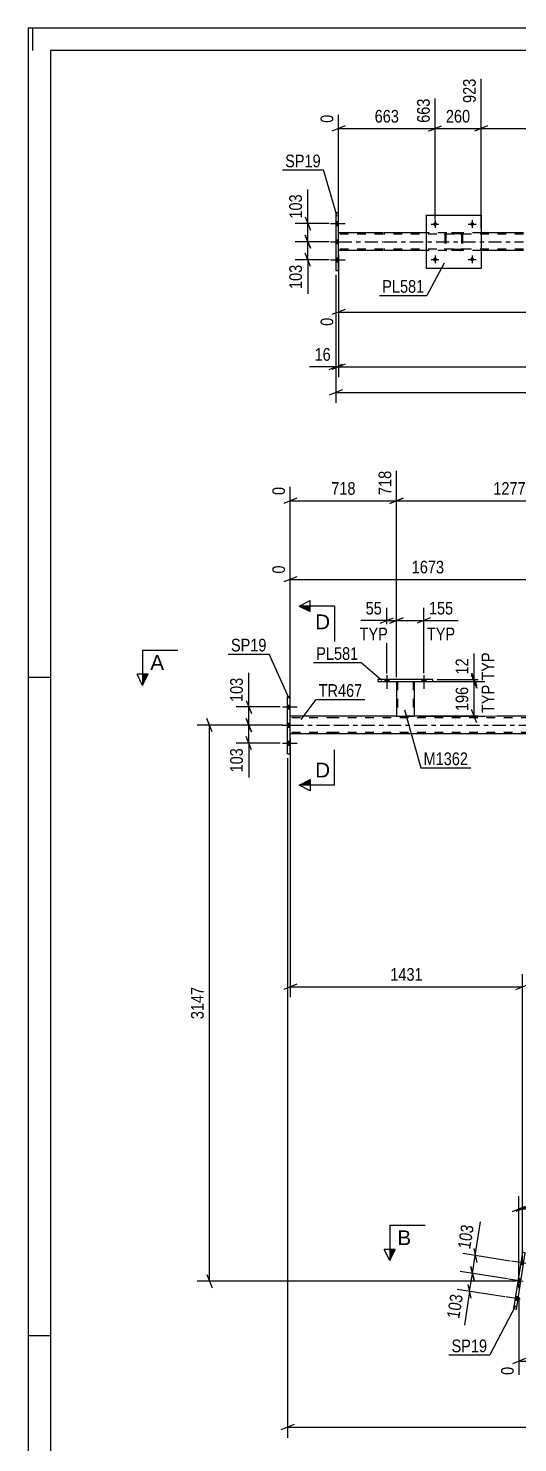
# Model space of a CAD drawing. Header units: millimetres. Extents: x 0 to 841, y 0 to 594.
# Drawn here: x 0 to 110.7, y 273.8 to 594 of the extents above; entities that cross this region are included whole.
import ezdxf

# ---------------------------------------------------------------- set-up
doc = ezdxf.new("R2010")
doc.units = ezdxf.units.MM
doc.linetypes.add('DXK_LINE_DOT2', pattern=[3.9198, 1.9599, -1.9599])
doc.linetypes.add('DXK_LINE_DOT3', pattern=[5.9187, 2.979, -0.9799, 0.9799, -0.9799])
doc.styles.add('Arial', font='ARIAL.TTF', dxfattribs={"height": 0.2})
doc.styles.add('Arial Narrow', font='ARIALN.TTF', dxfattribs={"height": 0.2})

# ---------------------------------------------------------------- blocks, each defined once
blk = doc.blocks.new('Unknown-318887657-1133 - 14856')
at = {"color": 5, "linetype": 'Continuous'}
for p, q in [((841, 594), (0, 594)), ((0, 594), (0, 0)), ((1, 589), (1, 594)), ((836, 589), (5, 589)), ((5, 589), (5, 5)), ((5, 447), (0, 447)), ((5, 298), (0, 298))]:
    blk.add_line(p, q, dxfattribs=at)
blk = doc.blocks.new('Bolt-318887657-5175 - 5121')
at = {"linetype": 'Continuous'}
for points in [[(92.42, 549.69, -1), (91.54, 549.69, -1)], [(100.82, 549.69, -1), (99.94, 549.69, -1)]]:
    blk.add_hatch(color=1, dxfattribs=at).paths.add_polyline_path(points)
at = {"color": 1, "linetype": 'Continuous'}
for p, q in [((91.1, 549.69), (92.86, 549.69)), ((91.98, 550.57), (91.98, 548.81)), ((99.5, 549.69), (101.26, 549.69)), ((100.38, 550.57), (100.38, 548.81))]:
    blk.add_line(p, q, dxfattribs=at)
blk = doc.blocks.new('Bolt-318887657-5176 - 5121')
at = {"linetype": 'Continuous'}
for points in [[(92.42, 541.69, -1), (91.54, 541.69, -1)], [(100.82, 541.69, -1), (99.94, 541.69, -1)]]:
    blk.add_hatch(color=1, dxfattribs=at).paths.add_polyline_path(points)
at = {"color": 1, "linetype": 'Continuous'}
for p, q in [((91.1, 541.69), (92.86, 541.69)), ((91.98, 542.57), (91.98, 540.81)), ((99.5, 541.69), (101.26, 541.69)), ((100.38, 542.57), (100.38, 540.81))]:
    blk.add_line(p, q, dxfattribs=at)
blk = doc.blocks.new('Part-318887657-5207 - 5121')
at = {"color": 2, "linetype": 'Continuous'}
for p, q in [((89.98, 551.69), (89.98, 539.69)), ((89.98, 551.69), (102.38, 551.69)), ((102.38, 551.69), (102.38, 539.69)), ((89.98, 539.69), (102.38, 539.69))]:
    blk.add_line(p, q, dxfattribs=at)
blk = doc.blocks.new('Part-318887657-5208 - 5121')
at = {"color": 7, "linetype": 'DXK_LINE_DOT2'}
for p, q in [((94.48, 547.66), (94.66, 547.69)), ((94.66, 547.69), (94.48, 547.66)), ((97.7, 547.69), (94.66, 547.69)), ((97.7, 547.69), (97.88, 547.66)), ((97.88, 547.66), (97.7, 547.69)), ((94.18, 547.21), (94.22, 547.4)), ((94.22, 547.4), (94.18, 547.21)), ((94.18, 547.21), (94.18, 544.17)), ((94.42, 547.21), (94.44, 547.3)), ((94.42, 547.21), (94.42, 544.17)), ((94.44, 547.3), (94.49, 547.38)), ((94.49, 547.38), (94.57, 547.43)), ((94.57, 547.43), (94.66, 547.45)), ((97.7, 547.45), (94.66, 547.45)), ((97.7, 547.45), (97.79, 547.43)), ((97.79, 547.43), (97.87, 547.38)), ((97.87, 547.38), (97.92, 547.3)), ((97.92, 547.3), (97.94, 547.21)), ((97.94, 547.21), (97.94, 544.17)), ((98.14, 547.4), (98.18, 547.21)), ((98.18, 547.21), (98.14, 547.4)), ((98.18, 547.21), (98.18, 544.17)), ((94.22, 543.99), (94.18, 544.17)), ((94.18, 544.17), (94.22, 543.99)), ((94.44, 544.08), (94.42, 544.17)), ((94.49, 544), (94.44, 544.08)), ((94.66, 543.69), (94.48, 543.73)), ((94.48, 543.73), (94.66, 543.69)), ((94.57, 543.95), (94.49, 544)), ((94.66, 543.93), (94.57, 543.95)), ((97.7, 543.93), (94.66, 543.93)), ((97.7, 543.69), (94.66, 543.69)), ((97.79, 543.95), (97.7, 543.93)), ((97.88, 543.73), (97.7, 543.69)), ((97.7, 543.69), (97.88, 543.73)), ((97.87, 544), (97.79, 543.95)), ((97.92, 544.08), (97.87, 544)), ((97.94, 544.17), (97.92, 544.08)), ((98.18, 544.17), (98.14, 543.99)), ((98.14, 543.99), (98.18, 544.17))]:
    blk.add_line(p, q, dxfattribs=at)
at = {"color": 7, "linetype": 'DXK_LINE_DOT3'}
blk.add_line((96.18, 545.69), (96.18, 545.69), dxfattribs=at)
at = {"color": 7, "linetype": 'DXK_LINE_DOT2'}
for centre, start, end in [((94.66, 547.21), 112.5, 157.5), ((94.66, 547.21), 112.5, 157.5), ((97.7, 547.21), 22.5, 67.5), ((97.7, 547.21), 22.5, 67.5), ((94.66, 544.17), 202.5, 247.5), ((94.66, 544.17), 202.5, 247.5), ((97.7, 544.17), 292.5, 337.5), ((97.7, 544.17), 292.5, 337.5)]:
    blk.add_arc(centre, 0.48, start, end, dxfattribs=at)
blk = doc.blocks.new('Part-318887657-5319 - 5121')
at = {"color": 2, "linetype": 'Continuous'}
for p, q in [((70.16, 552.19), (69.52, 552.19)), ((69.52, 552.19), (69.52, 539.19)), ((70.16, 539.19), (70.16, 552.19)), ((69.52, 539.19), (70.16, 539.19))]:
    blk.add_line(p, q, dxfattribs=at)
at = {"color": 7, "linetype": 'DXK_LINE_DOT2'}
for p, q in [((69.52, 552.19), (69.52, 539.19)), ((70.16, 539.19), (70.16, 552.19))]:
    blk.add_line(p, q, dxfattribs=at)
blk = doc.blocks.new('Bolt-318887657-5368 - 5121')
at = {"linetype": 'Continuous'}
for points in [[(70.16, 549.35), (70.16, 550.23), (69.52, 550.23), (69.52, 549.35)], [(70.16, 549.35), (70.16, 550.23), (69.52, 550.23), (69.52, 549.35)], [(70.16, 549.35), (70.16, 550.23), (69.52, 550.23), (69.52, 549.35)], [(70.16, 545.25), (70.16, 546.13), (69.52, 546.13), (69.52, 545.25)], [(70.16, 545.25), (70.16, 546.13), (69.52, 546.13), (69.52, 545.25)], [(70.16, 541.15), (70.16, 542.03), (69.52, 542.03), (69.52, 541.15)], [(70.16, 541.15), (70.16, 542.03), (69.52, 542.03), (69.52, 541.15)], [(70.16, 541.15), (70.16, 542.03), (69.52, 542.03), (69.52, 541.15)]]:
    blk.add_hatch(color=1, dxfattribs=at).paths.add_polyline_path(points)
at = {"color": 1, "linetype": 'Continuous'}
for p, q in [((68.36, 549.79), (71.68, 549.79)), ((68.36, 549.79), (71.68, 549.79)), ((68.36, 549.79), (71.68, 549.79)), ((69.52, 550.23), (70.16, 550.23)), ((69.52, 550.23), (70.16, 550.23)), ((69.52, 550.23), (70.16, 550.23)), ((69.52, 549.35), (70.16, 549.35)), ((69.52, 549.35), (70.16, 549.35)), ((69.52, 549.35), (70.16, 549.35)), ((68.36, 545.69), (71.68, 545.69)), ((68.36, 545.69), (71.68, 545.69)), ((69.52, 546.13), (70.16, 546.13)), ((69.52, 546.13), (70.16, 546.13)), ((69.52, 545.25), (70.16, 545.25)), ((69.52, 545.25), (70.16, 545.25)), ((68.36, 541.59), (71.68, 541.59)), ((68.36, 541.59), (71.68, 541.59)), ((68.36, 541.59), (71.68, 541.59)), ((69.52, 542.03), (70.16, 542.03)), ((69.52, 542.03), (70.16, 542.03)), ((69.52, 542.03), (70.16, 542.03)), ((69.52, 541.15), (70.16, 541.15)), ((69.52, 541.15), (70.16, 541.15)), ((69.52, 541.15), (70.16, 541.15))]:
    blk.add_line(p, q, dxfattribs=at)
blk = doc.blocks.new('Part-318887657-5373 - 5121')
at = {"color": 2, "linetype": 'Continuous'}
for p, q in [((80.28, 547.69), (70.16, 547.69)), ((89.98, 547.69), (80.38, 547.69)), ((111.98, 547.69), (102.38, 547.69)), ((80.28, 543.69), (70.16, 543.69)), ((89.98, 543.69), (80.38, 543.69)), ((111.98, 543.69), (102.38, 543.69))]:
    blk.add_line(p, q, dxfattribs=at)
at = {"color": 7, "linetype": 'DXK_LINE_DOT2'}
for p, q in [((70.16, 543.69), (70.16, 547.69)), ((102.38, 547.69), (89.98, 547.69)), ((80.28, 547.37), (70.16, 547.37)), ((111.98, 547.37), (80.38, 547.37)), ((80.28, 544.01), (70.16, 544.01)), ((111.98, 544.01), (80.38, 544.01)), ((102.38, 543.69), (89.98, 543.69))]:
    blk.add_line(p, q, dxfattribs=at)
at = {"color": 7, "linetype": 'DXK_LINE_DOT3'}
for p, q in [((70.16, 545.69), (80.28, 545.69)), ((80.38, 545.69), (111.98, 545.69))]:
    blk.add_line(p, q, dxfattribs=at)
blk = doc.blocks.new('Part-318887657-3294 - 3259')
at = {"color": 7, "linetype": 'DXK_LINE_DOT2'}
for p, q in [((83.27, 446.1), (87.27, 446.1)), ((83.27, 446.09), (83.27, 446.1)), ((83.27, 446.1), (83.27, 446.09)), ((83.51, 446.1), (83.51, 438.25)), ((87.03, 446.1), (87.03, 438.25)), ((87.27, 446.1), (87.27, 446.09)), ((87.27, 446.09), (87.27, 446.1)), ((86.98, 438.25), (87.01, 438.25)), ((86.98, 438.25), (87.01, 438.25)), ((87.01, 438.25), (87.03, 438.25)), ((87.01, 438.25), (87.03, 438.25))]:
    blk.add_line(p, q, dxfattribs=at)
at = {"color": 2, "linetype": 'Continuous'}
for p, q in [((83.27, 446.09), (83.27, 438.25)), ((87.27, 446.09), (87.27, 438.25)), ((83.27, 438.25), (87.27, 438.25))]:
    blk.add_line(p, q, dxfattribs=at)
blk = doc.blocks.new('Part-318887657-3279 - 3259')
at = {"color": 2, "linetype": 'Continuous'}
for p, q in [((79.07, 446.57), (79.07, 446.09)), ((91.47, 446.57), (79.07, 446.57)), ((79.07, 446.09), (91.47, 446.09)), ((91.47, 446.09), (91.47, 446.57))]:
    blk.add_line(p, q, dxfattribs=at)
blk = doc.blocks.new('Bolt-318887657-3300 - 3259')
at = {"linetype": 'Continuous'}
for points in [[(80.63, 446.09), (81.51, 446.09), (81.51, 446.57), (80.63, 446.57)], [(89.03, 446.09), (89.91, 446.09), (89.91, 446.57), (89.03, 446.57)]]:
    blk.add_hatch(color=1, dxfattribs=at).paths.add_polyline_path(points)
at = {"color": 1, "linetype": 'Continuous'}
for p, q in [((80.63, 446.57), (80.63, 446.09)), ((81.07, 447.57), (81.07, 444.45)), ((81.51, 446.57), (81.51, 446.09)), ((89.03, 446.57), (89.03, 446.09)), ((89.47, 447.57), (89.47, 444.45)), ((89.91, 446.57), (89.91, 446.09))]:
    blk.add_line(p, q, dxfattribs=at)
blk = doc.blocks.new('Bolt-318887657-3301 - 3259')
at = {"linetype": 'Continuous'}
for points in [[(80.63, 446.09), (81.51, 446.09), (81.51, 446.57), (80.63, 446.57)], [(89.03, 446.09), (89.91, 446.09), (89.91, 446.57), (89.03, 446.57)]]:
    blk.add_hatch(color=1, dxfattribs=at).paths.add_polyline_path(points)
at = {"color": 1, "linetype": 'Continuous'}
for p, q in [((80.63, 446.57), (80.63, 446.09)), ((81.07, 447.57), (81.07, 444.45)), ((81.51, 446.57), (81.51, 446.09)), ((89.03, 446.57), (89.03, 446.09)), ((89.47, 447.57), (89.47, 444.45)), ((89.91, 446.57), (89.91, 446.09))]:
    blk.add_line(p, q, dxfattribs=at)
blk = doc.blocks.new('Bolt-318887657-3379 - 3259')
at = {"linetype": 'Continuous'}
for points in [[(111.45, 314.98), (111.32, 314.11), (111.95, 314.01), (112.08, 314.88)], [(111.45, 314.98), (111.32, 314.11), (111.95, 314.01), (112.08, 314.88)], [(111.45, 314.98), (111.32, 314.11), (111.95, 314.01), (112.08, 314.88)], [(110.82, 310.93), (110.68, 310.06), (111.31, 309.96), (111.45, 310.83)], [(110.82, 310.93), (110.68, 310.06), (111.31, 309.96), (111.45, 310.83)], [(110.18, 306.88), (110.04, 306.01), (110.68, 305.91), (110.81, 306.78)], [(110.18, 306.88), (110.04, 306.01), (110.68, 305.91), (110.81, 306.78)], [(110.18, 306.88), (110.04, 306.01), (110.68, 305.91), (110.81, 306.78)]]:
    blk.add_hatch(color=1, dxfattribs=at).paths.add_polyline_path(points)
at = {"color": 1, "linetype": 'Continuous'}
for p, q in [((112.53, 314.36), (109.25, 314.88)), ((112.53, 314.36), (109.25, 314.88)), ((112.53, 314.36), (109.25, 314.88)), ((111.95, 314.01), (111.32, 314.11)), ((111.95, 314.01), (111.32, 314.11)), ((111.95, 314.01), (111.32, 314.11)), ((112.08, 314.88), (111.45, 314.98)), ((112.08, 314.88), (111.45, 314.98)), ((112.08, 314.88), (111.45, 314.98)), ((111.89, 310.31), (108.61, 310.83)), ((111.89, 310.31), (108.61, 310.83)), ((111.45, 310.83), (110.82, 310.93)), ((111.45, 310.83), (110.82, 310.93)), ((111.31, 309.96), (110.68, 310.06)), ((111.31, 309.96), (110.68, 310.06)), ((111.26, 306.26), (107.98, 306.78)), ((111.26, 306.26), (107.98, 306.78)), ((111.26, 306.26), (107.98, 306.78)), ((110.68, 305.91), (110.04, 306.01)), ((110.68, 305.91), (110.04, 306.01)), ((110.68, 305.91), (110.04, 306.01)), ((110.81, 306.78), (110.18, 306.88)), ((110.81, 306.78), (110.18, 306.88)), ((110.81, 306.78), (110.18, 306.88))]:
    blk.add_line(p, q, dxfattribs=at)
blk = doc.blocks.new('Bolt-318887657-3378 - 3259')
at = {"linetype": 'Continuous'}
for points in [[(59.25, 439.91), (59.25, 440.79), (58.61, 440.79), (58.61, 439.91)], [(59.25, 439.91), (59.25, 440.79), (58.61, 440.79), (58.61, 439.91)], [(59.25, 439.91), (59.25, 440.79), (58.61, 440.79), (58.61, 439.91)], [(59.25, 435.81), (59.25, 436.69), (58.61, 436.69), (58.61, 435.81)], [(59.25, 435.81), (59.25, 436.69), (58.61, 436.69), (58.61, 435.81)], [(59.25, 431.71), (59.25, 432.59), (58.61, 432.59), (58.61, 431.71)], [(59.25, 431.71), (59.25, 432.59), (58.61, 432.59), (58.61, 431.71)], [(59.25, 431.71), (59.25, 432.59), (58.61, 432.59), (58.61, 431.71)]]:
    blk.add_hatch(color=1, dxfattribs=at).paths.add_polyline_path(points)
at = {"color": 1, "linetype": 'Continuous'}
for p, q in [((57.45, 440.35), (60.77, 440.35)), ((57.45, 440.35), (60.77, 440.35)), ((57.45, 440.35), (60.77, 440.35)), ((58.61, 440.79), (59.25, 440.79)), ((58.61, 440.79), (59.25, 440.79)), ((58.61, 440.79), (59.25, 440.79)), ((58.61, 439.91), (59.25, 439.91)), ((58.61, 439.91), (59.25, 439.91)), ((58.61, 439.91), (59.25, 439.91)), ((57.45, 436.25), (60.77, 436.25)), ((57.45, 436.25), (60.77, 436.25)), ((58.61, 436.69), (59.25, 436.69)), ((58.61, 436.69), (59.25, 436.69)), ((58.61, 435.81), (59.25, 435.81)), ((58.61, 435.81), (59.25, 435.81)), ((58.61, 432.59), (59.25, 432.59)), ((58.61, 432.59), (59.25, 432.59)), ((58.61, 432.59), (59.25, 432.59)), ((57.45, 432.15), (60.77, 432.15)), ((57.45, 432.15), (60.77, 432.15)), ((57.45, 432.15), (60.77, 432.15)), ((58.61, 431.71), (59.25, 431.71)), ((58.61, 431.71), (59.25, 431.71)), ((58.61, 431.71), (59.25, 431.71))]:
    blk.add_line(p, q, dxfattribs=at)
blk = doc.blocks.new('Part-318887657-3667 - 3259')
at = {"color": 2, "linetype": 'Continuous'}
for p, q in [((69.37, 438.25), (59.25, 438.25)), ((83.27, 438.25), (69.47, 438.25)), ((134.35, 438.25), (87.27, 438.25)), ((69.37, 434.25), (59.25, 434.25)), ((121.47, 434.25), (69.47, 434.25))]:
    blk.add_line(p, q, dxfattribs=at)
at = {"color": 7, "linetype": 'DXK_LINE_DOT2'}
for p, q in [((59.25, 434.25), (59.25, 438.25)), ((69.37, 437.93), (59.25, 437.93)), ((775.9, 437.93), (69.47, 437.93)), ((87.27, 438.25), (83.27, 438.25)), ((69.37, 434.57), (59.25, 434.57)), ((775.9, 434.57), (69.47, 434.57))]:
    blk.add_line(p, q, dxfattribs=at)
at = {"color": 7, "linetype": 'DXK_LINE_DOT3'}
for p, q in [((59.25, 436.25), (69.37, 436.25)), ((69.47, 436.25), (775.9, 436.25))]:
    blk.add_line(p, q, dxfattribs=at)
blk = doc.blocks.new('Part-318887657-3683 - 3259')
at = {"color": 2, "linetype": 'Continuous'}
for p, q in [((111.76, 316.91), (109.74, 304.07)), ((110.37, 303.97), (112.39, 316.81)), ((112.39, 316.81), (111.76, 316.91)), ((110.37, 303.97), (109.74, 304.07))]:
    blk.add_line(p, q, dxfattribs=at)
blk = doc.blocks.new('Part-318887657-3706 - 3259')
at = {"color": 2, "linetype": 'Continuous'}
for p, q in [((58.61, 429.75), (58.61, 442.75)), ((58.61, 442.75), (59.25, 442.75)), ((59.25, 429.75), (59.25, 442.75)), ((58.61, 429.75), (59.25, 429.75))]:
    blk.add_line(p, q, dxfattribs=at)
blk = doc.blocks.new('StraightDimension-318887657-5535 - 5121')
at = {"color": 7, "linetype": 'Continuous'}
for p, q in [((68.07, 545.69), (60.38, 545.69)), ((62.63, 547.19), (63.83, 544.19)), ((63.23, 541.59), (63.23, 545.69)), ((68.07, 541.59), (60.38, 541.59)), ((63.83, 540.09), (62.63, 543.09))]:
    blk.add_line(p, q, dxfattribs=at)
at = {"color": 0}
blk.add_wipeout([(62.48, 541.07), (58.28, 541.07), (58.28, 534.38), (62.48, 534.38)], dxfattribs=at)
at = {"color": 7, "linetype": 'Continuous'}
blk.add_line((63.23, 541.59), (63.23, 533.86), dxfattribs=at)
blk.add_line((63.23, 541.59), (63.23, 533.86), dxfattribs=at)
at = {"color": 3, "style": 'Arial Narrow'}
blk.add_text('103', height=2.863, rotation=90.0002, dxfattribs=at).set_placement((61.88, 534.98))
blk = doc.blocks.new('StraightDimension-318887657-5494 - 5121')
at = {"color": 7, "linetype": 'Continuous'}
for p, q in [((69.52, 538.19), (69.52, 514.99)), ((70.16, 538.19), (70.16, 514.99)), ((68.02, 516.79), (71.02, 517.99)), ((71.66, 517.99), (68.66, 516.79)), ((69.52, 517.39), (70.16, 517.39))]:
    blk.add_line(p, q, dxfattribs=at)
at = {"color": 0}
blk.add_wipeout([(69, 518.14), (69, 522.34), (64.14, 522.34), (64.14, 518.14)], dxfattribs=at)
at = {"color": 7, "linetype": 'Continuous'}
blk.add_line((69.52, 517.39), (63.61, 517.39), dxfattribs=at)
blk.add_line((69.52, 517.39), (63.61, 517.39), dxfattribs=at)
at = {"color": 3, "style": 'Arial Narrow'}
blk.add_text('16', height=2.863, dxfattribs=at).set_placement((64.74, 518.74))
blk = doc.blocks.new('StraightDimension-318887657-5455 - 5121')
at = {"color": 7, "linetype": 'Continuous'}
for p, q in [((70.16, 542.69), (70.16, 526.64)), ((71.66, 530.37), (68.66, 529.17)), ((70.16, 529.77), (720.11, 529.77))]:
    blk.add_line(p, q, dxfattribs=at)
at = {"color": 0, "linetype": 'Continuous'}
blk.add_wipeout([(69.56, 529.07), (65.36, 529.07), (65.36, 526.04), (69.56, 526.04)], dxfattribs=at)
at = {"color": 3, "linetype": 'Continuous', "style": 'Arial Narrow'}
blk.add_text('0', height=2.86, rotation=90.0002, dxfattribs=at).set_placement((68.96, 526.64))
blk = doc.blocks.new('StraightDimension-318887657-5483 - 5121')
at = {"color": 7, "linetype": 'Continuous'}
for p, q in [((69.52, 538.19), (69.52, 509.17)), ((71.02, 512.17), (68.02, 510.97)), ((69.52, 511.57), (776.75, 511.57))]:
    blk.add_line(p, q, dxfattribs=at)
blk = doc.blocks.new('StraightDimension-318887657-5504 - 5121')
at = {"color": 7, "linetype": 'Continuous'}
for p, q in [((70.16, 538.19), (70.16, 514.99)), ((71.66, 517.99), (68.66, 516.79)), ((70.16, 517.39), (776.11, 517.39))]:
    blk.add_line(p, q, dxfattribs=at)
blk = doc.blocks.new('StraightDimension-318887657-5525 - 5121')
at = {"color": 7, "linetype": 'Continuous'}
for p, q in [((62.63, 551.29), (63.83, 548.29)), ((68.07, 549.79), (60.38, 549.79)), ((63.23, 545.69), (63.23, 549.79)), ((68.07, 545.69), (60.38, 545.69)), ((63.83, 544.19), (62.63, 547.19))]:
    blk.add_line(p, q, dxfattribs=at)
at = {"color": 0}
blk.add_wipeout([(62.48, 557), (58.28, 557), (58.28, 550.32), (62.48, 550.32)], dxfattribs=at)
at = {"color": 7, "linetype": 'Continuous'}
blk.add_line((63.23, 549.79), (63.23, 557.53), dxfattribs=at)
blk.add_line((63.23, 549.79), (63.23, 557.53), dxfattribs=at)
at = {"color": 3, "style": 'Arial Narrow'}
blk.add_text('103', height=2.863, rotation=90.0002, dxfattribs=at).set_placement((61.88, 550.92))
blk = doc.blocks.new('StraightDimension-318887657-5999 - 5121')
at = {"color": 7, "linetype": 'Continuous'}
for p, q in [((102.38, 548.69), (102.38, 582.59)), ((132.36, 550.69), (132.36, 579.92)), ((103.88, 571.9), (100.88, 570.7)), ((102.38, 571.3), (132.36, 571.3)), ((130.86, 570.7), (133.86, 571.9))]:
    blk.add_line(p, q, dxfattribs=at)
at = {"color": 0, "linetype": 'Continuous'}
blk.add_wipeout([(131.76, 580.52), (127.56, 580.52), (127.56, 572), (131.76, 572)], dxfattribs=at)
at = {"color": 0}
blk.add_wipeout([(121.63, 572.05), (121.63, 576.25), (113.11, 576.25), (113.11, 572.05)], dxfattribs=at)
at = {"color": 3, "linetype": 'Continuous', "style": 'Arial Narrow'}
blk.add_text('1940', height=2.863, rotation=90.0002, dxfattribs=at).set_placement((131.16, 572.6))
at = {"color": 3, "style": 'Arial Narrow'}
blk.add_text('1017', height=2.863, dxfattribs=at).set_placement((113.71, 572.65))
blk = doc.blocks.new('StraightDimension-318887657-6013 - 5121')
at = {"color": 7, "linetype": 'Continuous'}
for p, q in [((102.38, 548.69), (102.38, 582.59)), ((91.98, 550.69), (91.98, 578.09)), ((90.48, 570.7), (93.48, 571.9)), ((91.98, 571.3), (102.38, 571.3)), ((103.88, 571.9), (100.88, 570.7))]:
    blk.add_line(p, q, dxfattribs=at)
at = {"color": 0}
blk.add_wipeout([(100.52, 572.05), (100.52, 576.25), (93.84, 576.25), (93.84, 572.05)], dxfattribs=at)
at = {"color": 0, "linetype": 'Continuous'}
blk.add_wipeout([(101.78, 583.19), (97.58, 583.19), (97.58, 576.5), (101.78, 576.5)], dxfattribs=at)
at = {"color": 3, "linetype": 'Continuous', "style": 'Arial Narrow'}
blk.add_text('923', height=2.863, rotation=90.0002, dxfattribs=at).set_placement((101.18, 577.1))
at = {"color": 3, "style": 'Arial Narrow'}
blk.add_text('260', height=2.863, dxfattribs=at).set_placement((94.44, 572.65))
blk = doc.blocks.new('StraightDimension-318887657-6027 - 5121')
at = {"color": 7, "linetype": 'Continuous'}
for p, q in [((91.98, 550.69), (91.98, 578.09)), ((70.16, 548.69), (70.16, 574.43)), ((71.66, 571.9), (68.66, 570.7)), ((70.16, 571.3), (91.98, 571.3)), ((90.48, 570.7), (93.48, 571.9))]:
    blk.add_line(p, q, dxfattribs=at)
at = {"color": 0, "linetype": 'Continuous'}
for points in [[(91.38, 578.69), (87.18, 578.69), (87.18, 572), (91.38, 572)], [(69.56, 575.03), (65.36, 575.03), (65.36, 572), (69.56, 572)]]:
    blk.add_wipeout(points, dxfattribs=at)
at = {"color": 0}
blk.add_wipeout([(84.41, 572.05), (84.41, 576.25), (77.73, 576.25), (77.73, 572.05)], dxfattribs=at)
at = {"color": 3, "linetype": 'Continuous', "style": 'Arial Narrow'}
for s, height, p in [('663', 2.863, (90.78, 572.6)), ('0', 2.86, (68.96, 572.6))]:
    blk.add_text(s, height=height, rotation=90.0002, dxfattribs=at).set_placement(p)
at = {"color": 3, "style": 'Arial Narrow'}
blk.add_text('663', height=2.863, dxfattribs=at).set_placement((78.33, 572.65))
blk = doc.blocks.new('StraightDimension-318887657-3921 - 3259')
at = {"color": 7, "linetype": 'Continuous'}
for p, q in [((56.95, 440.35), (47.01, 440.35)), ((49.26, 441.85), (50.46, 438.85)), ((49.86, 436.25), (49.86, 440.35)), ((56.95, 436.25), (47.01, 436.25)), ((50.46, 434.75), (49.26, 437.75))]:
    blk.add_line(p, q, dxfattribs=at)
at = {"color": 0}
blk.add_wipeout([(49.11, 447.56), (44.91, 447.56), (44.91, 440.88), (49.11, 440.88)], dxfattribs=at)
at = {"color": 7, "linetype": 'Continuous'}
blk.add_line((49.86, 440.35), (49.86, 448.09), dxfattribs=at)
blk.add_line((49.86, 440.35), (49.86, 448.09), dxfattribs=at)
at = {"color": 3, "style": 'Arial Narrow'}
blk.add_text('103', height=2.863, rotation=90.0002, dxfattribs=at).set_placement((48.51, 441.48))
blk = doc.blocks.new('StraightDimension-318887657-4775 - 3259')
at = {"color": 7, "linetype": 'Continuous'}
for p, q in [((57.61, 436.25), (38.16, 436.25)), ((41.61, 434.75), (40.41, 437.75)), ((41.01, 310.39), (41.01, 436.25)), ((40.41, 311.89), (41.61, 308.89)), ((110.38, 310.39), (38.16, 310.39))]:
    blk.add_line(p, q, dxfattribs=at)
at = {"color": 0}
blk.add_wipeout([(40.26, 377.58), (36.06, 377.58), (36.06, 369.07), (40.26, 369.07)], dxfattribs=at)
at = {"color": 3, "style": 'Arial Narrow'}
blk.add_text('3147', height=2.863, rotation=90.0002, dxfattribs=at).set_placement((39.66, 369.67))
blk = doc.blocks.new('StraightDimension-318887657-4484 - 3259')
at = {"color": 7, "linetype": 'Continuous'}
for p, q in [((165.59, 312.03), (165.59, 283.66)), ((110.97, 306.75), (110.97, 289.14)), ((112.47, 292.87), (109.47, 291.67)), ((110.97, 292.27), (165.59, 292.27)), ((164.09, 291.67), (167.09, 292.87))]:
    blk.add_line(p, q, dxfattribs=at)
at = {"color": 0}
blk.add_wipeout([(142.53, 293.02), (142.53, 297.22), (134.02, 297.22), (134.02, 293.02)], dxfattribs=at)
at = {"color": 0, "linetype": 'Continuous'}
for points in [[(110.37, 291.57), (106.17, 291.57), (106.17, 288.54), (110.37, 288.54)], [(164.99, 291.57), (160.79, 291.57), (160.79, 283.06), (164.99, 283.06)]]:
    blk.add_wipeout(points, dxfattribs=at)
at = {"color": 3, "style": 'Arial Narrow'}
blk.add_text('1366', height=2.863, dxfattribs=at).set_placement((134.62, 293.62))
at = {"color": 3, "linetype": 'Continuous', "style": 'Arial Narrow'}
for s, height, p in [('0', 2.86, (109.77, 289.14)), ('1366', 2.863, (164.39, 283.66))]:
    blk.add_text(s, height=height, rotation=90.0002, dxfattribs=at).set_placement(p)
blk = doc.blocks.new('StraightDimension-318887657-4093 - 3259')
at = {"color": 7, "linetype": 'Continuous'}
for p, q in [((83.27, 447.1), (83.27, 493.83)), ((134.35, 447.1), (134.35, 495.65)), ((84.77, 487.64), (81.77, 486.44)), ((83.27, 487.04), (134.35, 487.04)), ((132.85, 486.44), (135.85, 487.64))]:
    blk.add_line(p, q, dxfattribs=at)
at = {"color": 0, "linetype": 'Continuous'}
blk.add_wipeout([(133.75, 496.25), (129.55, 496.25), (129.55, 487.74), (133.75, 487.74)], dxfattribs=at)
at = {"color": 0}
blk.add_wipeout([(113.07, 487.79), (113.07, 491.99), (104.56, 491.99), (104.56, 487.79)], dxfattribs=at)
at = {"color": 3, "linetype": 'Continuous', "style": 'Arial Narrow'}
blk.add_text('1995', height=2.863, rotation=90.0002, dxfattribs=at).set_placement((133.15, 488.34))
at = {"color": 3, "style": 'Arial Narrow'}
blk.add_text('1277', height=2.863, dxfattribs=at).set_placement((105.16, 488.39))
blk = doc.blocks.new('StraightDimension-318887657-4125 - 3259')
at = {"color": 7, "linetype": 'Continuous'}
for p, q in [((88.27, 446.1), (103.26, 446.1)), ((92.47, 446.57), (103.26, 446.57)), ((100.26, 448.07), (101.46, 445.07)), ((101.46, 444.6), (100.26, 447.6)), ((100.86, 446.1), (100.86, 446.57))]:
    blk.add_line(p, q, dxfattribs=at)
at = {"color": 0}
blk.add_wipeout([(100.11, 451.95), (95.91, 451.95), (95.91, 447.1), (100.11, 447.1)], dxfattribs=at)
at = {"color": 7, "linetype": 'Continuous'}
blk.add_line((100.86, 446.57), (100.86, 452.48), dxfattribs=at)
at = {"color": 3, "style": 'Arial Narrow'}
blk.add_text('12', height=2.863, rotation=90.0002, dxfattribs=at).set_placement((99.51, 447.7))
at = {"color": 0, "linetype": 'Continuous'}
blk.add_wipeout([(105.96, 453.32), (101.76, 453.32), (101.76, 445.73), (105.96, 445.73)], dxfattribs=at)
at = {"color": 7, "linetype": 'Continuous'}
blk.add_line((100.86, 446.57), (100.86, 452.48), dxfattribs=at)
at = {"color": 3, "linetype": 'Continuous', "style": 'Arial Narrow'}
blk.add_text('TYP', height=2.863, rotation=90.0002, dxfattribs=at).set_placement((105.36, 446.33))
blk = doc.blocks.new('StraightDimension-318887657-4162 - 3259')
at = {"color": 7, "linetype": 'Continuous'}
for p, q in [((121.47, 435.25), (121.47, 477.87)), ((59.25, 443.75), (59.25, 472.38)), ((60.75, 469.85), (57.75, 468.65)), ((59.25, 469.25), (121.47, 469.25)), ((119.97, 468.65), (122.97, 469.85))]:
    blk.add_line(p, q, dxfattribs=at)
at = {"color": 0, "linetype": 'Continuous'}
for points in [[(120.87, 478.47), (116.67, 478.47), (116.67, 469.95), (120.87, 469.95)], [(58.65, 472.98), (54.45, 472.98), (54.45, 469.95), (58.65, 469.95)]]:
    blk.add_wipeout(points, dxfattribs=at)
at = {"color": 0}
blk.add_wipeout([(94.62, 470), (94.62, 474.2), (86.11, 474.2), (86.11, 470)], dxfattribs=at)
at = {"color": 3, "linetype": 'Continuous', "style": 'Arial Narrow'}
for s, height, p in [('1673', 2.863, (120.27, 470.55)), ('0', 2.86, (58.05, 470.55))]:
    blk.add_text(s, height=height, rotation=90.0002, dxfattribs=at).set_placement(p)
at = {"color": 3, "style": 'Arial Narrow'}
blk.add_text('1673', height=2.863, dxfattribs=at).set_placement((86.71, 470.6))
blk = doc.blocks.new('StraightDimension-318887657-3931 - 3259')
at = {"color": 7, "linetype": 'Continuous'}
for p, q in [((56.95, 436.25), (47.01, 436.25)), ((49.26, 437.75), (50.46, 434.75)), ((49.86, 432.15), (49.86, 436.25)), ((50.46, 430.65), (49.26, 433.65)), ((56.95, 432.15), (47.01, 432.15))]:
    blk.add_line(p, q, dxfattribs=at)
at = {"color": 0}
blk.add_wipeout([(49.11, 431.63), (44.91, 431.63), (44.91, 424.94), (49.11, 424.94)], dxfattribs=at)
at = {"color": 7, "linetype": 'Continuous'}
blk.add_line((49.86, 432.15), (49.86, 424.42), dxfattribs=at)
blk.add_line((49.86, 432.15), (49.86, 424.42), dxfattribs=at)
at = {"color": 3, "style": 'Arial Narrow'}
blk.add_text('103', height=2.863, rotation=90.0002, dxfattribs=at).set_placement((48.51, 425.54))
blk = doc.blocks.new('StraightDimension-318887657-4103 - 3259')
at = {"color": 7, "linetype": 'Continuous'}
for p, q in [((83.27, 447.1), (83.27, 493.83)), ((59.25, 439.25), (59.25, 490.17)), ((60.75, 487.64), (57.75, 486.44)), ((59.25, 487.04), (83.27, 487.04)), ((81.77, 486.44), (84.77, 487.64))]:
    blk.add_line(p, q, dxfattribs=at)
at = {"color": 0, "linetype": 'Continuous'}
for points in [[(82.67, 494.43), (78.47, 494.43), (78.47, 487.74), (82.67, 487.74)], [(58.65, 490.77), (54.45, 490.77), (54.45, 487.74), (58.65, 487.74)]]:
    blk.add_wipeout(points, dxfattribs=at)
at = {"color": 0}
blk.add_wipeout([(74.6, 487.79), (74.6, 491.99), (67.92, 491.99), (67.92, 487.79)], dxfattribs=at)
at = {"color": 3, "linetype": 'Continuous', "style": 'Arial Narrow'}
for s, height, p in [('718', 2.863, (82.07, 488.34)), ('0', 2.86, (58.05, 488.34))]:
    blk.add_text(s, height=height, rotation=90.0002, dxfattribs=at).set_placement(p)
at = {"color": 3, "style": 'Arial Narrow'}
blk.add_text('718', height=2.863, dxfattribs=at).set_placement((68.52, 488.39))
blk = doc.blocks.new('StraightDimension-318887657-4114 - 3259')
at = {"color": 7, "linetype": 'Continuous'}
for p, q in [((88.27, 446.1), (103.26, 446.1)), ((100.26, 447.6), (101.46, 444.6)), ((100.86, 438.25), (100.86, 446.1)), ((101.46, 436.75), (100.26, 439.75)), ((88.27, 438.25), (103.26, 438.25))]:
    blk.add_line(p, q, dxfattribs=at)
at = {"color": 0}
blk.add_wipeout([(100.11, 445.52), (95.91, 445.52), (95.91, 438.83), (100.11, 438.83)], dxfattribs=at)
at = {"color": 0, "linetype": 'Continuous'}
blk.add_wipeout([(105.96, 445.97), (101.76, 445.97), (101.76, 438.38), (105.96, 438.38)], dxfattribs=at)
at = {"color": 3, "linetype": 'Continuous', "style": 'Arial Narrow'}
blk.add_text('TYP', height=2.863, rotation=90.0002, dxfattribs=at).set_placement((105.36, 438.98))
at = {"color": 3, "style": 'Arial Narrow'}
blk.add_text('196', height=2.863, rotation=90.0002, dxfattribs=at).set_placement((99.51, 439.43))
blk = doc.blocks.new('StraightDimension-318887657-4134 - 3259')
at = {"color": 7, "linetype": 'Continuous'}
for p, q in [((83.27, 447.1), (83.27, 462.79)), ((89.47, 447.99), (89.47, 462.79)), ((81.77, 459.34), (84.77, 460.54)), ((83.27, 459.94), (89.47, 459.94)), ((90.97, 460.54), (87.97, 459.34))]:
    blk.add_line(p, q, dxfattribs=at)
at = {"color": 0}
blk.add_wipeout([(96.68, 460.69), (96.68, 464.89), (90, 464.89), (90, 460.69)], dxfattribs=at)
at = {"color": 7, "linetype": 'Continuous'}
blk.add_line((89.47, 459.94), (97.21, 459.94), dxfattribs=at)
at = {"color": 3, "style": 'Arial Narrow'}
blk.add_text('155', height=2.863, dxfattribs=at).set_placement((90.6, 461.29))
at = {"color": 0, "linetype": 'Continuous'}
blk.add_wipeout([(97.13, 454.84), (97.13, 459.04), (89.54, 459.04), (89.54, 454.84)], dxfattribs=at)
at = {"color": 7, "linetype": 'Continuous'}
blk.add_line((89.47, 459.94), (97.21, 459.94), dxfattribs=at)
at = {"color": 3, "linetype": 'Continuous', "style": 'Arial Narrow'}
blk.add_text('TYP', height=2.863, dxfattribs=at).set_placement((90.14, 455.44))
blk = doc.blocks.new('StraightDimension-318887657-4141 - 3259')
at = {"color": 7, "linetype": 'Continuous'}
for p, q in [((81.07, 447.94), (81.07, 462.79)), ((83.27, 447.1), (83.27, 462.79)), ((79.57, 459.34), (82.57, 460.54)), ((81.07, 459.94), (83.27, 459.94)), ((84.77, 460.54), (81.77, 459.34))]:
    blk.add_line(p, q, dxfattribs=at)
at = {"color": 0}
blk.add_wipeout([(80.55, 460.69), (80.55, 464.89), (75.69, 464.89), (75.69, 460.69)], dxfattribs=at)
at = {"color": 7, "linetype": 'Continuous'}
blk.add_line((81.07, 459.94), (75.17, 459.94), dxfattribs=at)
at = {"color": 3, "style": 'Arial Narrow'}
blk.add_text('55', height=2.863, dxfattribs=at).set_placement((76.29, 461.29))
at = {"color": 0, "linetype": 'Continuous'}
blk.add_wipeout([(81.91, 454.84), (81.91, 459.04), (74.32, 459.04), (74.32, 454.84)], dxfattribs=at)
at = {"color": 7, "linetype": 'Continuous'}
blk.add_line((81.07, 459.94), (75.17, 459.94), dxfattribs=at)
at = {"color": 3, "linetype": 'Continuous', "style": 'Arial Narrow'}
blk.add_text('TYP', height=2.863, dxfattribs=at).set_placement((74.92, 455.44))
blk = doc.blocks.new('StraightDimension-318887657-4149 - 3259')
at = {"color": 7, "linetype": 'Continuous'}
for p, q in [((59.25, 433.25), (59.25, 374.63)), ((111.79, 314.03), (111.79, 379.88)), ((60.75, 377.63), (57.75, 376.43)), ((59.25, 377.03), (111.79, 377.03)), ((110.29, 376.43), (113.29, 377.63))]:
    blk.add_line(p, q, dxfattribs=at)
at = {"color": 0}
blk.add_wipeout([(89.78, 377.78), (89.78, 381.98), (81.27, 381.98), (81.27, 377.78)], dxfattribs=at)
at = {"color": 3, "style": 'Arial Narrow'}
blk.add_text('1431', height=2.863, dxfattribs=at).set_placement((81.87, 378.38))
blk = doc.blocks.new('StraightDimension-318887657-4449 - 3259')
at = {"color": 7, "linetype": 'Continuous'}
for p, q in [((109.47, 326.15), (112.47, 327.35)), ((113.29, 327.35), (110.29, 326.15)), ((110.97, 308.75), (110.97, 329.6)), ((110.97, 326.75), (111.79, 326.75)), ((111.79, 314.03), (111.79, 329.6))]:
    blk.add_line(p, q, dxfattribs=at)
at = {"color": 0}
blk.add_wipeout([(117.18, 327.5), (117.18, 331.7), (112.32, 331.7), (112.32, 327.5)], dxfattribs=at)
at = {"color": 7, "linetype": 'Continuous'}
blk.add_line((111.79, 326.75), (117.7, 326.75), dxfattribs=at)
blk.add_line((111.79, 326.75), (117.7, 326.75), dxfattribs=at)
at = {"color": 3, "style": 'Arial Narrow'}
blk.add_text('21', height=2.863, dxfattribs=at).set_placement((112.92, 328.1))
blk = doc.blocks.new('StraightDimension-318887657-4473 - 3259')
at = {"color": 7, "linetype": 'Continuous'}
for p, q in [((58.61, 428.75), (58.61, 274.89)), ((60.11, 277.89), (57.11, 276.69)), ((58.61, 277.29), (798.16, 277.29))]:
    blk.add_line(p, q, dxfattribs=at)
blk = doc.blocks.new('StraightDimension-318887657-11501 - 3259')
at = {"color": 7, "linetype": 'Continuous'}
for p, q in [((108.38, 310.86), (97.63, 312.55)), ((99.81, 308.06), (100.44, 312.11)), ((100.08, 313.68), (100.8, 310.53)), ((107.74, 306.81), (96.99, 308.5)), ((100.17, 306.48), (99.45, 309.63))]:
    blk.add_line(p, q, dxfattribs=at)
at = {"color": 0}
blk.add_wipeout([(98.98, 307.66), (94.83, 308.31), (93.8, 301.71), (97.95, 301.05)], dxfattribs=at)
at = {"color": 7, "linetype": 'Continuous'}
blk.add_line((99.81, 308.06), (98.61, 300.42), dxfattribs=at)
blk.add_line((99.81, 308.06), (98.61, 300.42), dxfattribs=at)
at = {"color": 3, "style": 'Arial Narrow'}
blk.add_text('103', height=2.863, rotation=81.0735, dxfattribs=at).set_placement((97.45, 301.74))
blk = doc.blocks.new('StraightDimension-318887657-11503 - 3259')
at = {"color": 7, "linetype": 'Continuous'}
for p, q in [((100.72, 317.74), (101.44, 314.59)), ((109.01, 314.91), (98.26, 316.6)), ((100.44, 312.11), (101.08, 316.16)), ((108.38, 310.86), (97.63, 312.55)), ((100.8, 310.53), (100.08, 313.68))]:
    blk.add_line(p, q, dxfattribs=at)
at = {"color": 0}
blk.add_wipeout([(101.46, 323.4), (97.31, 324.05), (96.27, 317.45), (100.42, 316.8)], dxfattribs=at)
at = {"color": 7, "linetype": 'Continuous'}
blk.add_line((101.08, 316.16), (102.28, 323.8), dxfattribs=at)
blk.add_line((101.08, 316.16), (102.28, 323.8), dxfattribs=at)
at = {"color": 3, "style": 'Arial Narrow'}
blk.add_text('103', height=2.863, rotation=81.0735, dxfattribs=at).set_placement((99.92, 317.48))
blk = doc.blocks.new('Mark-318887657-5203 - 5121')
at = {"color": 0}
blk.add_wipeout([(89.55, 534.13), (89.55, 537.13), (80.05, 537.13), (80.05, 534.13)], dxfattribs=at)
blk.add_wipeout([(89.55, 534.13), (89.55, 537.13), (80.05, 537.13), (80.05, 534.13)], dxfattribs=at)
at = {"color": 30, "linetype": 'Continuous'}
for p in [(94.08, 540.86), (79.45, 533.53)]:
    blk.add_line(p, (90.15, 533.53), dxfattribs=at)
at = {"color": 3, "style": 'Arial Narrow'}
blk.add_text('PL581', height=2.863, dxfattribs=at).set_placement((80.05, 534.13))
blk = doc.blocks.new('Mark-318887657-5315 - 5121')
at = {"color": 0}
blk.add_wipeout([(66.13, 562.53), (66.13, 565.53), (58.09, 565.53), (58.09, 562.53)], dxfattribs=at)
blk.add_wipeout([(66.13, 562.53), (66.13, 565.53), (58.09, 565.53), (58.09, 562.53)], dxfattribs=at)
at = {"color": 30, "linetype": 'Continuous'}
for p in [(57.49, 561.93), (69.84, 551.42)]:
    blk.add_line(p, (66.73, 561.93), dxfattribs=at)
at = {"color": 3, "style": 'Arial Narrow'}
blk.add_text('SP19', height=2.863, dxfattribs=at).set_placement((58.09, 562.53))
blk = doc.blocks.new('Mark-318887657-3275 - 3259')
at = {"color": 0}
blk.add_wipeout([(74.63, 451.02), (74.63, 454.02), (65.12, 454.02), (65.12, 451.02)], dxfattribs=at)
blk.add_wipeout([(74.63, 451.02), (74.63, 454.02), (65.12, 454.02), (65.12, 451.02)], dxfattribs=at)
at = {"color": 30, "linetype": 'Continuous'}
for p in [(64.52, 450.42), (79.93, 446.38)]:
    blk.add_line(p, (75.23, 450.42), dxfattribs=at)
at = {"color": 3, "style": 'Arial Narrow'}
blk.add_text('PL581', height=2.863, dxfattribs=at).set_placement((65.12, 451.02))
blk = doc.blocks.new('Mark-318887657-3290 - 3259')
at = {"color": 0}
blk.add_wipeout([(99.44, 427.19), (99.44, 430.19), (89.39, 430.19), (89.39, 427.19)], dxfattribs=at)
blk.add_wipeout([(99.44, 427.19), (99.44, 430.19), (89.39, 430.19), (89.39, 427.19)], dxfattribs=at)
at = {"color": 30, "linetype": 'Continuous'}
for p, q in [((85.08, 439.7), (88.79, 426.59)), ((88.79, 426.59), (100.04, 426.59))]:
    blk.add_line(p, q, dxfattribs=at)
at = {"color": 3, "style": 'Arial Narrow'}
blk.add_text('M1362', height=2.863, dxfattribs=at).set_placement((89.39, 427.19))
blk = doc.blocks.new('Mark-318887657-3679 - 3259')
at = {"color": 0}
blk.add_wipeout([(103.76, 294.28), (103.76, 297.28), (95.72, 297.28), (95.72, 294.28)], dxfattribs=at)
blk.add_wipeout([(103.76, 294.28), (103.76, 297.28), (95.72, 297.28), (95.72, 294.28)], dxfattribs=at)
at = {"color": 30, "linetype": 'Continuous'}
for p in [(110.18, 304.77), (95.12, 293.68)]:
    blk.add_line(p, (104.36, 293.68), dxfattribs=at)
at = {"color": 3, "style": 'Arial Narrow'}
blk.add_text('SP19', height=2.863, dxfattribs=at).set_placement((95.72, 294.28))
blk = doc.blocks.new('SectionMark-318887657-5037 - 3259')
at = {"color": 6, "linetype": 'Continuous'}
for p, q in [((81.73, 323.03), (81.73, 315.03)), ((81.73, 315.03), (80.48, 317.53))]:
    blk.add_line(p, q, dxfattribs=at)
at = {"color": 0, "linetype": 'Continuous'}
blk.add_wipeout([(86.59, 318.53), (86.59, 322.03), (83.48, 322.03), (83.48, 318.53)], dxfattribs=at)
at = {"linetype": 'Continuous'}
blk.add_hatch(color=6, dxfattribs=at).paths.add_polyline_path([(81.73, 317.53), (82.98, 317.53), (81.73, 315.03)])
at = {"color": 6, "linetype": 'Continuous'}
for p, q in [((81.73, 323.03), (89.73, 323.03)), ((82.98, 317.53), (80.48, 317.53)), ((81.73, 315.03), (82.98, 317.53))]:
    blk.add_line(p, q, dxfattribs=at)
at = {"color": 3, "linetype": 'Continuous', "style": 'Arial'}
blk.add_text('B', height=3.34, dxfattribs=at).set_placement((83.48, 318.53))
blk = doc.blocks.new('Mark-318887657-3663 - 3259')
at = {"color": 0}
blk.add_wipeout([(75.54, 442.66), (75.54, 445.66), (65.67, 445.66), (65.67, 442.66)], dxfattribs=at)
blk.add_wipeout([(75.54, 442.66), (75.54, 445.66), (65.67, 445.66), (65.67, 442.66)], dxfattribs=at)
at = {"color": 30, "linetype": 'Continuous'}
for p, q in [((61.73, 437.54), (65.07, 442.06)), ((65.07, 442.06), (76.14, 442.06))]:
    blk.add_line(p, q, dxfattribs=at)
at = {"color": 3, "style": 'Arial Narrow'}
blk.add_text('TR467', height=2.863, dxfattribs=at).set_placement((65.67, 442.66))
blk = doc.blocks.new('Mark-318887657-3702 - 3259')
at = {"color": 0}
blk.add_wipeout([(53.87, 452.93), (53.87, 455.93), (45.83, 455.93), (45.83, 452.93)], dxfattribs=at)
blk.add_wipeout([(53.87, 452.93), (53.87, 455.93), (45.83, 455.93), (45.83, 452.93)], dxfattribs=at)
at = {"color": 30, "linetype": 'Continuous'}
for p in [(45.23, 452.33), (58.97, 442.31)]:
    blk.add_line(p, (54.47, 452.33), dxfattribs=at)
at = {"color": 3, "style": 'Arial Narrow'}
blk.add_text('SP19', height=2.863, dxfattribs=at).set_placement((45.83, 452.93))
blk = doc.blocks.new('SectionMark-318887657-5001 - 3259')
at = {"color": 6, "linetype": 'Continuous'}
for p, q in [((61.25, 463.2), (63.75, 464.45)), ((69.25, 463.2), (61.25, 463.2)), ((69.25, 422.65), (61.25, 422.65)), ((63.75, 421.4), (61.25, 422.65))]:
    blk.add_line(p, q, dxfattribs=at)
at = {"color": 0, "linetype": 'Continuous'}
for points in [[(68.25, 457.95), (68.25, 461.45), (64.88, 461.45), (64.88, 457.95)], [(68.25, 424.4), (68.25, 427.9), (64.88, 427.9), (64.88, 424.4)]]:
    blk.add_wipeout(points, dxfattribs=at)
at = {"linetype": 'Continuous'}
for points in [[(63.75, 463.2), (63.75, 461.95), (61.25, 463.2)], [(63.75, 423.9), (63.75, 422.65), (61.25, 422.65)]]:
    blk.add_hatch(color=6, dxfattribs=at).paths.add_polyline_path(points)
at = {"color": 6, "linetype": 'Continuous'}
for p, q in [((63.75, 461.95), (63.75, 464.45)), ((61.25, 463.2), (63.75, 461.95)), ((69.25, 463.2), (69.25, 455.2)), ((69.25, 422.65), (69.25, 430.65)), ((61.25, 422.65), (63.75, 423.9)), ((63.75, 423.9), (63.75, 421.4))]:
    blk.add_line(p, q, dxfattribs=at)
at = {"color": 3, "linetype": 'Continuous', "style": 'Arial'}
for p in [(64.88, 457.95), (64.88, 424.4)]:
    blk.add_text('D', height=3.34, dxfattribs=at).set_placement(p)
blk = doc.blocks.new('SectionMark-318887657-5031 - 3259')
at = {"color": 6, "linetype": 'Continuous'}
for p, q in [((25.84, 453.25), (25.84, 445.25)), ((25.84, 445.25), (24.59, 447.75))]:
    blk.add_line(p, q, dxfattribs=at)
at = {"color": 0, "linetype": 'Continuous'}
blk.add_wipeout([(30.7, 448.75), (30.7, 452.25), (27.59, 452.25), (27.59, 448.75)], dxfattribs=at)
at = {"linetype": 'Continuous'}
blk.add_hatch(color=6, dxfattribs=at).paths.add_polyline_path([(25.84, 447.75), (27.09, 447.75), (25.84, 445.25)])
at = {"color": 6, "linetype": 'Continuous'}
for p, q in [((25.84, 453.25), (33.84, 453.25)), ((27.09, 447.75), (24.59, 447.75)), ((25.84, 445.25), (27.09, 447.75))]:
    blk.add_line(p, q, dxfattribs=at)
at = {"color": 3, "linetype": 'Continuous', "style": 'Arial'}
blk.add_text('A', height=3.34, dxfattribs=at).set_placement((27.59, 448.75))

msp = doc.modelspace()

# ---------------------------------------------------------------- block references
for name in ['Unknown-318887657-1133 - 14856', 'Part-318887657-5319 - 5121', 'Part-318887657-5207 - 5121', 'Bolt-318887657-5368 - 5121', 'Part-318887657-5373 - 5121', 'Bolt-318887657-5175 - 5121', 'Part-318887657-5208 - 5121', 'Bolt-318887657-5176 - 5121', 'Part-318887657-3279 - 3259', 'Bolt-318887657-3300 - 3259', 'Bolt-318887657-3301 - 3259', 'Part-318887657-3294 - 3259', 'Part-318887657-3706 - 3259', 'Bolt-318887657-3378 - 3259', 'Part-318887657-3667 - 3259', 'Bolt-318887657-3379 - 3259', 'Part-318887657-3683 - 3259']:
    msp.add_blockref(name, (0, 0))

# ---------------------------------------------------------------- next in the draw order: block references
for name in ['StraightDimension-318887657-5999 - 5121', 'StraightDimension-318887657-5535 - 5121', 'StraightDimension-318887657-4093 - 3259', 'StraightDimension-318887657-3921 - 3259']:
    msp.add_blockref(name, (0, 0))

# ---------------------------------------------------------------- next in the draw order: block references
for name in ['StraightDimension-318887657-6013 - 5121', 'StraightDimension-318887657-5494 - 5121', 'StraightDimension-318887657-4125 - 3259', 'StraightDimension-318887657-4775 - 3259']:
    msp.add_blockref(name, (0, 0))

# ---------------------------------------------------------------- next in the draw order: block references
for name in ['StraightDimension-318887657-5455 - 5121', 'StraightDimension-318887657-4162 - 3259', 'StraightDimension-318887657-4484 - 3259']:
    msp.add_blockref(name, (0, 0))

# ---------------------------------------------------------------- next in the draw order: block references
for name in ['StraightDimension-318887657-5525 - 5121', 'StraightDimension-318887657-5483 - 5121', 'StraightDimension-318887657-4114 - 3259', 'StraightDimension-318887657-3931 - 3259']:
    msp.add_blockref(name, (0, 0))

# ---------------------------------------------------------------- next in the draw order: block references
for name in ['StraightDimension-318887657-6027 - 5121', 'StraightDimension-318887657-5504 - 5121', 'StraightDimension-318887657-4103 - 3259', 'StraightDimension-318887657-4149 - 3259']:
    msp.add_blockref(name, (0, 0))

# ---------------------------------------------------------------- next in the draw order: block references
for name in ['Mark-318887657-5315 - 5121', 'Mark-318887657-5203 - 5121', 'StraightDimension-318887657-4134 - 3259', 'Mark-318887657-3702 - 3259', 'StraightDimension-318887657-4449 - 3259']:
    msp.add_blockref(name, (0, 0))

# ---------------------------------------------------------------- next in the draw order: block references
for name in ['StraightDimension-318887657-4141 - 3259', 'StraightDimension-318887657-4473 - 3259']:
    msp.add_blockref(name, (0, 0))

# ---------------------------------------------------------------- next in the draw order: block references
for name in ['Mark-318887657-3275 - 3259', 'Mark-318887657-3290 - 3259', 'StraightDimension-318887657-11501 - 3259']:
    msp.add_blockref(name, (0, 0))

# ---------------------------------------------------------------- next in the draw order: block references
for name in ['Mark-318887657-3663 - 3259', 'StraightDimension-318887657-11503 - 3259', 'Mark-318887657-3679 - 3259']:
    msp.add_blockref(name, (0, 0))

# ---------------------------------------------------------------- next in the draw order: block references
for name in ['SectionMark-318887657-5001 - 3259', 'SectionMark-318887657-5037 - 3259']:
    msp.add_blockref(name, (0, 0))

# ---------------------------------------------------------------- next in the draw order: block references
msp.add_blockref('SectionMark-318887657-5031 - 3259', (0, 0))

doc.saveas('drawing.dxf')
